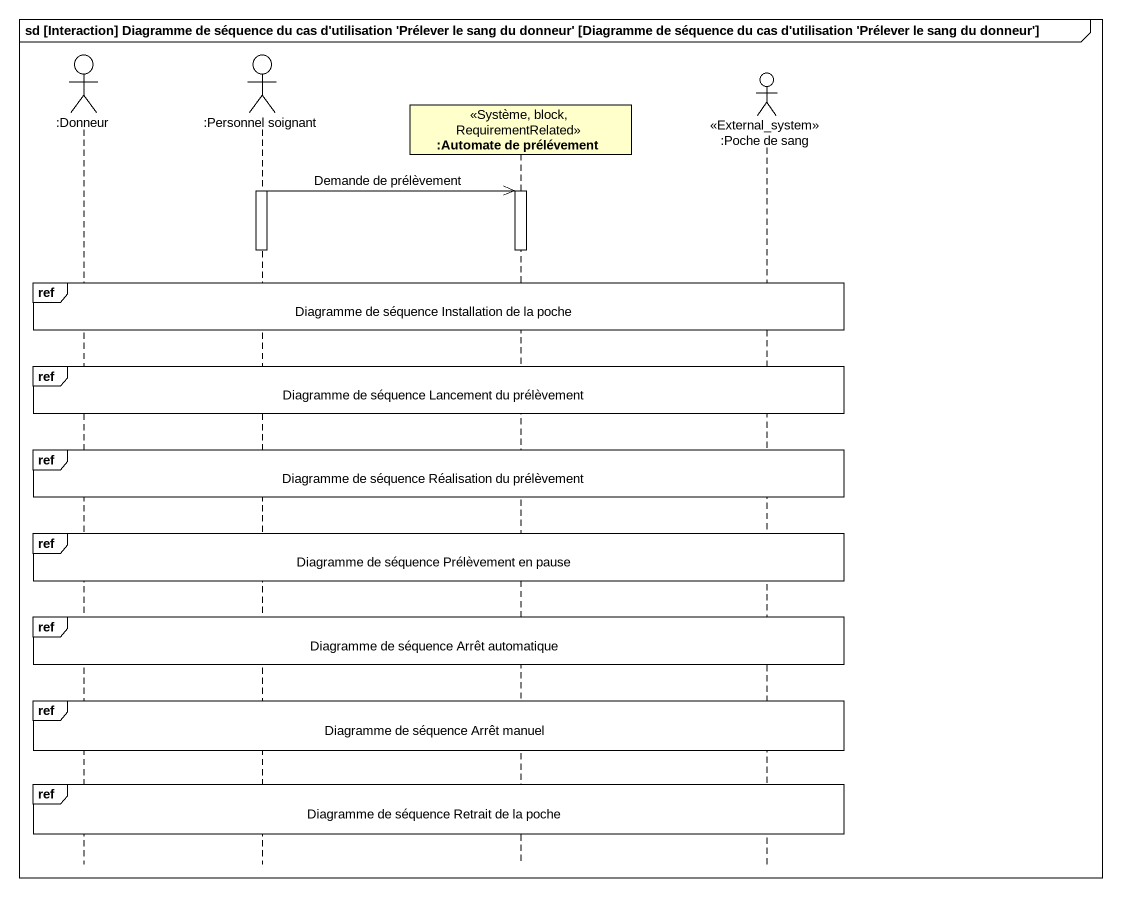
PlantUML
@startuml
mainframe sd [Interaction] Diagramme de séquence du cas d'utilisation 'Prélever le sang du donneur' [Diagramme de séquence du cas d'utilisation 'Prélever le sang du donneur']
hide footbox
actor ":Donneur" as Donneur
actor ":Personnel soignant" as Personnel_soignant
participant ":Automate de prélévement" as Automate_de_prélévement <<Système, block, RequirementRelated>>
actor ":Poche de sang" as Poche_de_sang <<External_system>>

activate Personnel_soignant
Personnel_soignant ->> Automate_de_prélévement : Demande de prélèvement
activate Automate_de_prélévement
deactivate Personnel_soignant
deactivate Automate_de_prélévement
ref over Donneur, Personnel_soignant, Automate_de_prélévement, Poche_de_sang : Diagramme de séquence Installation de la poche
ref over Donneur, Personnel_soignant, Automate_de_prélévement, Poche_de_sang : Diagramme de séquence Lancement du prélèvement
ref over Donneur, Personnel_soignant, Automate_de_prélévement, Poche_de_sang : Diagramme de séquence Réalisation du prélèvement
ref over Donneur, Personnel_soignant, Automate_de_prélévement, Poche_de_sang : Diagramme de séquence Prélèvement en pause
ref over Donneur, Personnel_soignant, Automate_de_prélévement, Poche_de_sang : Diagramme de séquence Arrêt automatique
ref over Donneur, Personnel_soignant, Automate_de_prélévement, Poche_de_sang : Diagramme de séquence Arrêt manuel
ref over Donneur, Personnel_soignant, Automate_de_prélévement, Poche_de_sang : Diagramme de séquence Retrait de la poche
@enduml
